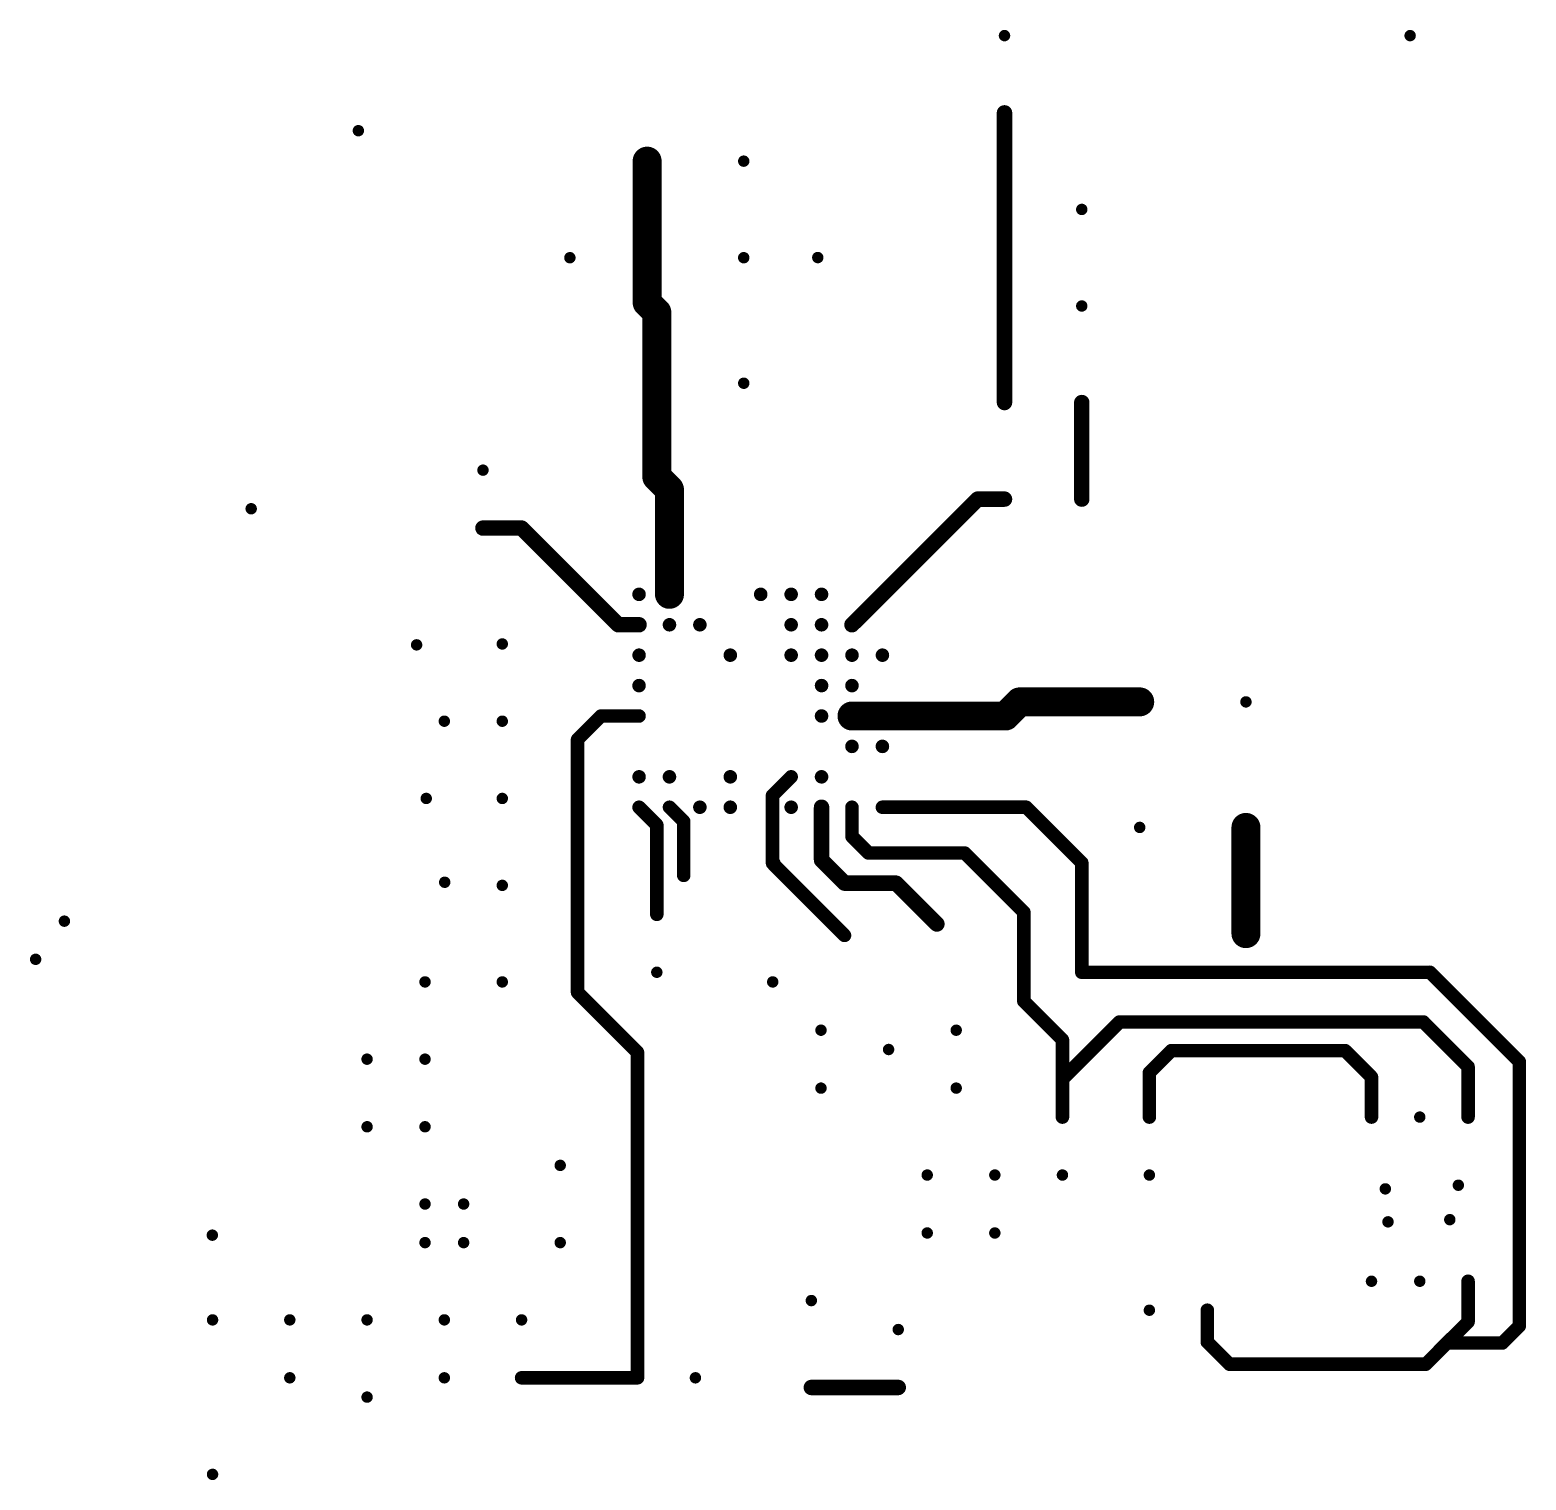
# Model space of a CAD drawing. Extents: x -0.445 to 0.33, y -0.398 to 0.353.
import ezdxf

# ---------------------------------------------------------------- set-up
doc = ezdxf.new("R2010")
doc.units = 0
doc.header["$MEASUREMENT"] = 0
doc.layers.get('0').update_dxf_attribs({"color": 40, "linetype": 'CONTINUOUS'})
doc.layers.add('metal3', color=40, linetype='CONTINUOUS')
doc.layers.get('0').off()

# ---------------------------------------------------------------- blocks, each defined once
blk = doc.blocks.new('D30')
at = {"const_width": 0.003505}
blk.add_lwpolyline([(-0.001752, 0, 1), (0.001752, 0, 1)], format="xyb", close=True, dxfattribs=at)
blk = doc.blocks.new('D31')
at = {"const_width": 0.004}
blk.add_lwpolyline([(-0.002, 0, 1), (0.002, 0, 1)], format="xyb", close=True, dxfattribs=at)
blk = doc.blocks.new('D33')
at = {"const_width": 0.003505}
blk.add_lwpolyline([(-0.001752, 0, 1), (0.001752, 0, 1)], format="xyb", close=True, dxfattribs=at)
blk = doc.blocks.new('D34')
at = {"const_width": 0.0035}
blk.add_lwpolyline([(-0.00175, 0, 1), (0.00175, 0, 1)], format="xyb", close=True, dxfattribs=at)
blk = doc.blocks.new('D35')
at = {"const_width": 0.0075}
blk.add_lwpolyline([(-0.00375, 0, 1), (0.00375, 0, 1)], format="xyb", close=True, dxfattribs=at)
blk = doc.blocks.new('D36')
at = {"const_width": 0.002955}
blk.add_lwpolyline([(-0.001478, 0, 1), (0.001478, 0, 1)], format="xyb", close=True, dxfattribs=at)

msp = doc.modelspace()

# ---------------------------------------------------------------- linework, layer by layer
at = {"layer": 'metal3', "color": 1}
for points, const_width in [([(0.06, 0.26), (0.06, 0.31)], 0.008), ([(-0.125, 0.235), (-0.125, 0.285)], 0.015), ([(0.06, 0.21), (0.06, 0.26)], 0.008), ([(-0.125, 0.21173), (-0.125, 0.235)], 0.015), ([(-0.125, 0.21173), (-0.12, 0.20673)], 0.015), ([(-0.12, 0.17), (-0.12, 0.20673)], 0.015), ([(0.06, 0.16), (0.06, 0.21)], 0.008), ([(-0.12, 0.12152), (-0.12, 0.17)], 0.015), ([(0.1, 0.11), (0.1, 0.16)], 0.008), ([(-0.12, 0.12152), (-0.11345, 0.11497)], 0.015), ([(-0.11345, 0.06069), (-0.11345, 0.11497)], 0.015), ([(-0.01896, 0.04494), (0.04611, 0.11)], 0.008), ([(0.04611, 0.11), (0.06, 0.11)], 0.008), ([(-0.21, 0.095), (-0.19, 0.095)], 0.008), ([(-0.19, 0.095), (-0.13994, 0.04494)], 0.008), ([(-0.13994, 0.04494), (-0.1292, 0.04494)], 0.008), ([(-0.05045, 0.02919), (-0.05045, 0.02919)], 0.007), ([(-0.03471, 0.02919), (-0.03471, 0.02919)], 0.007), ([(-0.03471, 0.02919), (-0.03471, 0.02919)], 0.007), ([(-0.0347, 0.01344), (-0.0347, 0.01344)], 0.007), ([(0.06052, -0.00231), (0.06782, 0.005)], 0.015), ([(0.06782, 0.005), (0.13, 0.005)], 0.015), ([(-0.16103, -0.01448), (-0.14885, -0.00231)], 0.007), ([(-0.14885, -0.00231), (-0.12919, -0.00231)], 0.007), ([(-0.03471, -0.00231), (-0.03471, -0.00231)], 0.007), ([(-0.01896, -0.00231), (0.06052, -0.00231)], 0.015), ([(-0.16103, -0.14541), (-0.16103, -0.01448)], 0.007), ([(-0.11345, -0.0338), (-0.11345, -0.0338)], 0.007), ([(-0.0601, -0.04345), (-0.05045, -0.0338)], 0.007), ([(-0.12919, -0.04955), (-0.12, -0.05874)], 0.007), ([(-0.11344, -0.04955), (-0.10607, -0.05693)], 0.007), ([(-0.0601, -0.07852), (-0.0601, -0.04345)], 0.007), ([(-0.03471, -0.07692), (-0.03471, -0.04955)], 0.008), ([(-0.01896, -0.06472), (-0.01896, -0.04955)], 0.007), ([(-0.00321, -0.04955), (0.07126, -0.04955)], 0.007), ([(0.07126, -0.04955), (0.1, -0.07829)], 0.007), ([(-0.10607, -0.08485), (-0.10607, -0.05693)], 0.007), ([(0.185, -0.115), (0.185, -0.06)], 0.015), ([(-0.12, -0.105), (-0.12, -0.05874)], 0.007), ([(-0.01896, -0.06472), (-0.01041, -0.07326)], 0.007), ([(-0.0601, -0.07852), (-0.05938, -0.07852)], 0.007), ([(-0.05938, -0.07935), (-0.05938, -0.07852)], 0.007), ([(-0.05938, -0.07935), (-0.02283, -0.11591)], 0.007), ([(-0.03471, -0.07692), (-0.02277, -0.08886)], 0.008), ([(-0.01041, -0.07326), (0.03939, -0.07326)], 0.007), ([(0.03939, -0.07326), (0.07, -0.10387)], 0.007), ([(0.1, -0.135), (0.1, -0.07829)], 0.007), ([(-0.02277, -0.08886), (0.00386, -0.08886)], 0.008), ([(0.00386, -0.08886), (0.025, -0.11)], 0.008), ([(0.07, -0.15), (0.07, -0.10387)], 0.007), ([(0.1, -0.135), (0.28022, -0.135)], 0.007), ([(0.28022, -0.135), (0.32652, -0.1813)], 0.007), ([(-0.16103, -0.14541), (-0.13, -0.17644)], 0.007), ([(0.07, -0.15), (0.09, -0.17)], 0.007), ([(0.09, -0.19031), (0.11954, -0.16076)], 0.007), ([(0.11954, -0.16076), (0.27689, -0.16076)], 0.007), ([(0.27689, -0.16076), (0.3, -0.18388)], 0.007), ([(0.09, -0.19031), (0.09, -0.17)], 0.007), ([(-0.13, -0.345), (-0.13, -0.17644)], 0.007), ([(0.135, -0.18698), (0.1464, -0.17558)], 0.007), ([(0.1464, -0.17558), (0.23633, -0.17558)], 0.007), ([(0.23633, -0.17558), (0.25, -0.18926)], 0.007), ([(0.32652, -0.3182), (0.32652, -0.1813)], 0.007), ([(0.135, -0.21), (0.135, -0.18698)], 0.007), ([(0.25, -0.21), (0.25, -0.18926)], 0.007), ([(0.3, -0.21), (0.3, -0.18388)], 0.007), ([(0.09, -0.21), (0.09, -0.19031)], 0.007), ([(0.3, -0.31601), (0.3, -0.295)], 0.007), ([(0.165, -0.32649), (0.165, -0.31)], 0.007), ([(0.28901, -0.32699), (0.3, -0.31601)], 0.007), ([(0.31772, -0.32699), (0.32652, -0.3182)], 0.007), ([(0.165, -0.32649), (0.17649, -0.33798)], 0.007), ([(0.27803, -0.33798), (0.28901, -0.32699)], 0.007), ([(0.28901, -0.32699), (0.31772, -0.32699)], 0.007), ([(0.17649, -0.33798), (0.27803, -0.33798)], 0.007), ([(-0.19, -0.345), (-0.13, -0.345)], 0.007), ([(-0.04, -0.35), (0.005, -0.35)], 0.008)]:
    msp.add_lwpolyline(points, dxfattribs=dict(at, const_width=const_width))

# ---------------------------------------------------------------- block references
at = {"layer": 'metal3'}
for name, p in [('D36', (0.06, 0.35)), ('D36', (0.27, 0.35)), ('D31', (0.06, 0.31)), ('D36', (0.06, 0.31)), ('D36', (-0.27451, 0.30078)), ('D35', (-0.125, 0.285)), ('D36', (-0.125, 0.285)), ('D36', (-0.075, 0.285)), ('D36', (-0.075, 0.285)), ('D31', (0.06, 0.26)), ('D36', (0.06, 0.26)), ('D36', (0.1, 0.26)), ('D35', (-0.125, 0.235)), ('D35', (-0.125, 0.235)), ('D36', (-0.165, 0.235)), ('D36', (-0.125, 0.235)), ('D36', (-0.075, 0.235)), ('D36', (-0.075, 0.235)), ('D36', (-0.03666, 0.23508)), ('D35', (-0.125, 0.21173)), ('D35', (-0.125, 0.21173)), ('D35', (-0.12, 0.20673)), ('D35', (-0.12, 0.20673)), ('D31', (0.06, 0.21)), ('D36', (0.06, 0.21)), ('D36', (0.1, 0.21)), ('D35', (-0.12, 0.17)), ('D35', (-0.12, 0.17)), ('D36', (-0.12, 0.17)), ('D36', (-0.075, 0.17)), ('D36', (-0.075, 0.17)), ('D31', (0.06, 0.16)), ('D36', (0.06, 0.16)), ('D31', (0.1, 0.16)), ('D36', (0.1, 0.16)), ('D36', (-0.21, 0.125)), ('D35', (-0.12, 0.12152)), ('D35', (-0.12, 0.12152)), ('D35', (-0.11345, 0.11497)), ('D35', (-0.11345, 0.11497)), ('D31', (0.04611, 0.11)), ('D31', (0.06, 0.11)), ('D36', (0.06, 0.11)), ('D31', (0.1, 0.11)), ('D36', (0.1, 0.11)), ('D36', (-0.33, 0.105)), ('D36', (-0.33, 0.105)), ('D31', (-0.21, 0.095)), ('D36', (-0.21, 0.095)), ('D31', (-0.19, 0.095)), ('D33', (-0.12919, 0.06069)), ('D36', (-0.12919, 0.06069)), ('D35', (-0.11345, 0.06069)), ('D33', (-0.11345, 0.06069)), ('D33', (-0.0662, 0.06069)), ('D33', (-0.05045, 0.06069)), ('D36', (-0.05045, 0.06069)), ('D33', (-0.03471, 0.06069)), ('D31', (-0.13994, 0.04494)), ('D31', (-0.1292, 0.04494)), ('D33', (-0.1292, 0.04494)), ('D33', (-0.11345, 0.04494)), ('D36', (-0.11345, 0.04494)), ('D33', (-0.0977, 0.04494)), ('D36', (-0.0977, 0.04494)), ('D33', (-0.05045, 0.04494)), ('D33', (-0.03471, 0.04494)), ('D31', (-0.01896, 0.04494)), ('D33', (-0.01896, 0.04494)), ('D36', (-0.24435, 0.03453)), ('D36', (-0.2, 0.035)), ('D36', (-0.2, 0.035)), ('D33', (-0.12919, 0.02919)), ('D33', (-0.08195, 0.02919)), ('D33', (-0.05045, 0.02919)), ('D34', (-0.05045, 0.02919)), ('D34', (-0.05045, 0.02919)), ('D33', (-0.03471, 0.02919)), ('D34', (-0.03471, 0.02919)), ('D34', (-0.03471, 0.02919)), ('D34', (-0.03471, 0.02919)), ('D34', (-0.03471, 0.02919)), ('D33', (-0.01896, 0.02919)), ('D33', (-0.00321, 0.02919)), ('D36', (-0.00321, 0.02919)), ('D33', (-0.12919, 0.01344)), ('D33', (-0.0347, 0.01344)), ('D34', (-0.0347, 0.01344)), ('D34', (-0.0347, 0.01344)), ('D33', (-0.01896, 0.01344)), ('D35', (0.06782, 0.005)), ('D35', (0.13, 0.005)), ('D36', (0.13, 0.005)), ('D36', (0.185, 0.005)), ('D30', (-0.14885, -0.00231)), ('D30', (-0.14885, -0.00231)), ('D30', (-0.12919, -0.00231)), ('D36', (-0.12919, -0.00231)), ('D33', (-0.03471, -0.00231)), ('D34', (-0.03471, -0.00231)), ('D34', (-0.03471, -0.00231)), ('D35', (-0.01896, -0.00231)), ('D33', (-0.01896, -0.00231)), ('D35', (0.06052, -0.00231)), ('D36', (-0.23, -0.005)), ('D36', (-0.2, -0.005)), ('D36', (-0.2, -0.005)), ('D30', (-0.16103, -0.01448)), ('D33', (-0.01896, -0.01805)), ('D36', (-0.01896, -0.01805)), ('D33', (-0.00321, -0.01805)), ('D36', (-0.00321, -0.01805)), ('D33', (-0.12919, -0.0338)), ('D33', (-0.11345, -0.0338)), ('D34', (-0.11345, -0.0338)), ('D34', (-0.11345, -0.0338)), ('D33', (-0.08195, -0.0338)), ('D36', (-0.08195, -0.0338)), ('D33', (-0.05045, -0.0338)), ('D34', (-0.05045, -0.0338)), ('D33', (-0.03471, -0.0338)), ('D36', (-0.03471, -0.0338)), ('D36', (-0.23937, -0.045)), ('D36', (-0.2, -0.045)), ('D36', (-0.2, -0.045)), ('D30', (-0.12919, -0.04955)), ('D33', (-0.12919, -0.04955)), ('D33', (-0.11344, -0.04955)), ('D34', (-0.11344, -0.04955)), ('D33', (-0.0977, -0.04955)), ('D33', (-0.08195, -0.04955)), ('D34', (-0.0601, -0.04345)), ('D34', (-0.0601, -0.04345)), ('D33', (-0.05045, -0.04955)), ('D31', (-0.03471, -0.04955)), ('D33', (-0.03471, -0.04955)), ('D30', (-0.01896, -0.04955)), ('D33', (-0.01896, -0.04955)), ('D30', (-0.00321, -0.04955)), ('D33', (-0.00321, -0.04955)), ('D30', (0.07126, -0.04955)), ('D30', (0.07126, -0.04955)), ('D34', (-0.10607, -0.05693)), ('D34', (-0.10607, -0.05693)), ('D36', (-0.08195, -0.04955)), ('D35', (0.185, -0.06)), ('D30', (-0.12, -0.05874)), ('D30', (-0.12, -0.05874)), ('D30', (-0.01896, -0.06472)), ('D30', (-0.01896, -0.06472)), ('D36', (0.13, -0.06)), ('D36', (0.185, -0.06)), ('D36', (0.185, -0.06)), ('D34', (-0.0601, -0.07852)), ('D34', (-0.0601, -0.07852)), ('D34', (-0.05938, -0.07852)), ('D34', (-0.05938, -0.07852)), ('D34', (-0.05938, -0.07935)), ('D34', (-0.05938, -0.07935)), ('D31', (-0.03471, -0.07692)), ('D31', (-0.03471, -0.07692)), ('D30', (-0.01041, -0.07326)), ('D30', (0.03939, -0.07326)), ('D30', (0.03939, -0.07326)), ('D30', (0.1, -0.07829)), ('D30', (0.1, -0.07829)), ('D34', (-0.10607, -0.08485)), ('D31', (-0.02277, -0.08886)), ('D31', (0.00386, -0.08886)), ('D31', (0.00386, -0.08886)), ('D36', (-0.22981, -0.08839)), ('D36', (-0.2, -0.09)), ('D36', (-0.2, -0.09)), ('D30', (0.07, -0.10387)), ('D30', (0.07, -0.10387)), ('D36', (-0.42669, -0.10854)), ('D30', (-0.12, -0.105)), ('D36', (-0.12, -0.105)), ('D31', (0.025, -0.11)), ('D36', (0.025, -0.11)), ('D35', (0.185, -0.115)), ('D34', (-0.02283, -0.11591)), ('D36', (-0.02283, -0.11591)), ('D36', (0.185, -0.115)), ('D36', (-0.44159, -0.1283)), ('D30', (0.1, -0.135)), ('D30', (0.1, -0.135)), ('D30', (0.28022, -0.135)), ('D36', (-0.24, -0.14)), ('D36', (-0.24, -0.14)), ('D36', (-0.2, -0.14)), ('D36', (-0.2, -0.14)), ('D36', (-0.12, -0.135)), ('D36', (-0.06, -0.14)), ('D36', (0.1, -0.135)), ('D30', (-0.16103, -0.14541)), ('D30', (-0.16103, -0.14541)), ('D30', (0.07, -0.15)), ('D30', (0.07, -0.15)), ('D36', (0.07, -0.15)), ('D36', (-0.035, -0.165)), ('D36', (-0.035, -0.165)), ('D36', (0.035, -0.165)), ('D36', (0.035, -0.165)), ('D30', (0.11954, -0.16076)), ('D30', (0.11954, -0.16076)), ('D30', (0.27689, -0.16076)), ('D30', (0.27689, -0.16076)), ('D30', (0.09, -0.17)), ('D30', (0.09, -0.17)), ('D36', (-0.27, -0.18)), ('D36', (-0.24, -0.18)), ('D36', (-0.24, -0.18)), ('D30', (-0.13, -0.17644)), ('D30', (-0.13, -0.17644)), ('D36', (0, -0.175)), ('D36', (0, -0.175)), ('D34', (0.1464, -0.17558)), ('D34', (0.23633, -0.17558)), ('D30', (0.32652, -0.1813)), ('D30', (0.32652, -0.1813)), ('D34', (0.135, -0.18698)), ('D34', (0.135, -0.18698)), ('D34', (0.25, -0.18926)), ('D34', (0.25, -0.18926)), ('D30', (0.3, -0.18388)), ('D30', (0.3, -0.18388)), ('D36', (-0.035, -0.195)), ('D36', (-0.035, -0.195)), ('D36', (0.035, -0.195)), ('D30', (0.09, -0.19031)), ('D30', (0.09, -0.19031)), ('D30', (0.09, -0.21)), ('D36', (0.09, -0.21)), ('D34', (0.135, -0.21)), ('D36', (0.135, -0.21)), ('D34', (0.25, -0.21)), ('D36', (0.25, -0.21)), ('D36', (0.275, -0.21)), ('D30', (0.3, -0.21)), ('D36', (0.3, -0.21)), ('D36', (-0.27, -0.215)), ('D36', (-0.24, -0.215)), ('D36', (-0.24, -0.215)), ('D36', (-0.17, -0.235)), ('D36', (-0.17, -0.235)), ('D36', (0.02, -0.24)), ('D36', (0.055, -0.24)), ('D36', (0.09, -0.24)), ('D36', (0.09, -0.24)), ('D36', (0.135, -0.24)), ('D36', (0.135, -0.24)), ('D36', (0.25716, -0.24717)), ('D36', (0.29496, -0.24528)), ('D36', (-0.24, -0.255)), ('D36', (-0.24, -0.255)), ('D36', (-0.22, -0.255)), ('D36', (-0.22, -0.255)), ('D36', (0.25855, -0.26424)), ('D36', (0.29053, -0.2631)), ('D36', (-0.35012, -0.27113)), ('D36', (0.02, -0.27)), ('D36', (0.055, -0.27)), ('D36', (-0.24, -0.275)), ('D36', (-0.24, -0.275)), ('D36', (-0.22, -0.275)), ('D36', (-0.22, -0.275)), ('D36', (-0.17, -0.275)), ('D36', (-0.17, -0.275)), ('D36', (0.25, -0.295)), ('D36', (0.275, -0.295)), ('D36', (0.275, -0.295)), ('D30', (0.3, -0.295)), ('D36', (0.3, -0.295)), ('D36', (-0.04, -0.305)), ('D36', (-0.04, -0.305)), ('D36', (0.135, -0.31)), ('D36', (0.135, -0.31)), ('D30', (0.165, -0.31)), ('D36', (0.165, -0.31)), ('D36', (-0.35, -0.315)), ('D36', (-0.35, -0.315)), ('D36', (-0.31, -0.315)), ('D36', (-0.31, -0.315)), ('D36', (-0.27, -0.315)), ('D36', (-0.27, -0.315)), ('D36', (-0.23, -0.315)), ('D36', (-0.23, -0.315)), ('D36', (-0.19, -0.315)), ('D36', (-0.19, -0.315)), ('D36', (0.005, -0.32)), ('D30', (0.3, -0.31601)), ('D30', (0.3, -0.31601)), ('D30', (0.32652, -0.3182)), ('D30', (0.32652, -0.3182)), ('D30', (0.165, -0.32649)), ('D30', (0.165, -0.32649)), ('D30', (0.28901, -0.32699)), ('D30', (0.28901, -0.32699)), ('D30', (0.31772, -0.32699)), ('D30', (0.17649, -0.33798)), ('D30', (0.17649, -0.33798)), ('D30', (0.27803, -0.33798)), ('D30', (0.27803, -0.33798)), ('D36', (-0.31, -0.345)), ('D36', (-0.23, -0.345)), ('D30', (-0.19, -0.345)), ('D36', (-0.19, -0.345)), ('D30', (-0.13, -0.345)), ('D30', (-0.13, -0.345)), ('D36', (-0.13, -0.345)), ('D36', (-0.1, -0.345)), ('D31', (-0.04, -0.35)), ('D36', (-0.04, -0.35)), ('D31', (0.005, -0.35)), ('D36', (0.005, -0.35)), ('D36', (-0.27, -0.355)), ('D36', (-0.35, -0.395)), ('D36', (-0.35, -0.395))]:
    msp.add_blockref(name, p, dxfattribs=at)

doc.saveas('drawing.dxf')
